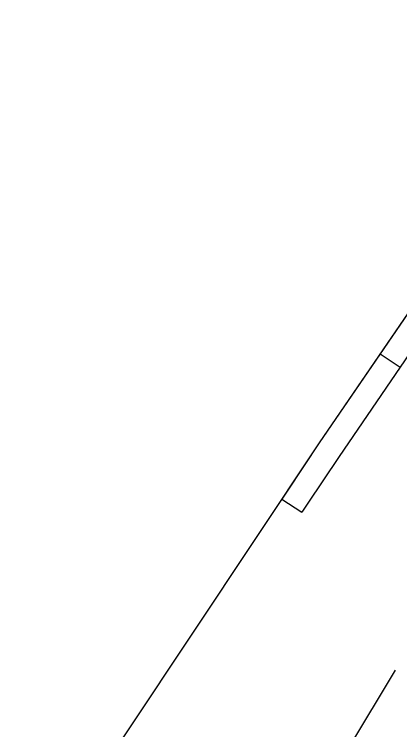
# Model space of a CAD drawing. Extents: x 421500 to 422711, y 436000 to 437000.
# Drawn here: x 421999.77 to 422001.785, y 436493.163 to 436496.901 of the extents above; entities that cross this region are included whole.
import ezdxf

# ---------------------------------------------------------------- set-up
doc = ezdxf.new("R2010")
doc.units = 0
doc.linetypes.add('716709-ExBase$0$BLIP', pattern=[1, 0.5, -0.5])
for name, color, linetype in [('716709-ExBase$0$OS-Join', 8, 'Continuous'), ('716709-ExBase$0$OS-JoinV', 8, '716709-ExBase$0$BLIP'), ('716709-ExBase$0$XC-LCCCarriageway', 251, 'Continuous'), ('Pr-Kerb', 2, 'Continuous'), ('Pr-KerbEdge', 8, 'Continuous')]:
    doc.layers.add(name, color=color, linetype=linetype)

msp = doc.modelspace()

# ---------------------------------------------------------------- linework, layer by layer
at = {"layer": '716709-ExBase$0$OS-Join', "flags": 128}
msp.add_lwpolyline([(422001.3603, 436494.6645), (421993.05, 436482.175)], dxfattribs=at)
at = {"layer": '716709-ExBase$0$OS-JoinV', "flags": 128}
msp.add_lwpolyline([(422002.2708, 436494.3359), (421996.19, 436484.22)], dxfattribs=at)
at = {"layer": '716709-ExBase$0$XC-LCCCarriageway', "flags": 128}
msp.add_lwpolyline([(422019.9582, 436484.4751), (422020.2015, 436485.2614), (422020.0706, 436486.074), (422019.3218, 436486.9412), (422018.6627, 436487.299), (422017.6112, 436487.9127), (422012.0592, 436491.309), (422008.4284, 436493.6437), (422005.7992, 436495.4185), (422004.6416, 436496.2636), (422003.9659, 436496.5454), (422003.2339, 436496.5363), (422002.1622, 436495.8376), (422001.3603, 436494.6645)], dxfattribs=at)
msp.add_lwpolyline([(422019.9582, 436484.4751), (422020.2015, 436485.2614), (422020.0706, 436486.074), (422019.3218, 436486.9412), (422018.6627, 436487.299), (422017.6112, 436487.9127), (422012.0592, 436491.309), (422008.4284, 436493.6437), (422005.7992, 436495.4185), (422004.6416, 436496.2636), (422003.9659, 436496.5454), (422003.2339, 436496.5363), (422002.1622, 436495.8376), (422001.3603, 436494.6645)], dxfattribs=at)
at = {"layer": 'Pr-Kerb', "flags": 128}
msp.add_lwpolyline([(422019.4987, 436483.6917), (422019.7685, 436484.1518, 0.407102), (422018.761, 436488.2196), (422005.8815, 436496.2009, 0.401136), (422001.8247, 436495.3438), (422001.3603, 436494.6645), (422001.1935, 436494.4138), (422001.1657, 436494.372)], format="xyb", dxfattribs=at)
at = {"layer": 'Pr-KerbEdge'}
for p, q in [((422001.6784, 436495.1298), (422001.7816, 436495.0593)), ((422001.1657, 436494.372), (422001.2697, 436494.3027))]:
    msp.add_line(p, q, dxfattribs=at)
at = {"layer": 'Pr-KerbEdge', "flags": 128}
msp.add_lwpolyline([(422019.3909, 436483.755), (422019.6607, 436484.2151, 0.407102), (422018.6952, 436488.1133), (422005.8157, 436496.0946, 0.401136), (422001.9278, 436495.2732), (422001.4639, 436494.5946), (422001.2975, 436494.3445), (422001.2697, 436494.3027)], format="xyb", dxfattribs=at)
at = {"layer": 'Pr-KerbEdge'}
msp.add_arc((422086.9238, 436454.9562), 118.125, 133.732121, 133.732121, dxfattribs=at)

doc.saveas('drawing.dxf')
